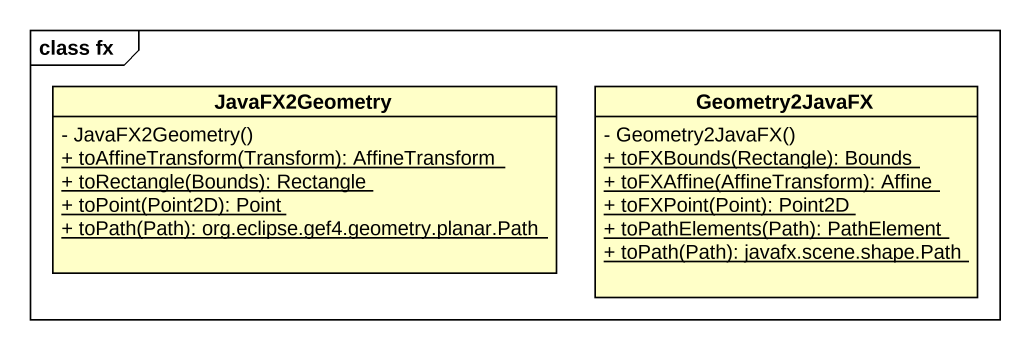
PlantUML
@startuml
mainframe class fx
hide circle
hide empty members
skinparam classAttributeIconSize 0
class JavaFX2Geometry #FFFFC8 {
  - JavaFX2Geometry()
  {static} + toAffineTransform(Transform): AffineTransform
  {static} + toRectangle(Bounds): Rectangle
  {static} + toPoint(Point2D): Point
  {static} + toPath(Path): org.eclipse.gef4.geometry.planar.Path
}
class Geometry2JavaFX #FFFFC8 {
  - Geometry2JavaFX()
  {static} + toFXBounds(Rectangle): Bounds
  {static} + toFXAffine(AffineTransform): Affine
  {static} + toFXPoint(Point): Point2D
  {static} + toPathElements(Path): PathElement
  {static} + toPath(Path): javafx.scene.shape.Path
}
@enduml
